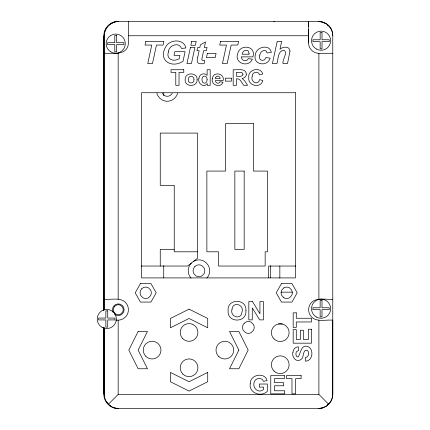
<?xml version="1.0" encoding="UTF-8"?>
<svg xmlns="http://www.w3.org/2000/svg" width="430" height="430" viewBox="0 0 430 430"><rect width="100%" height="100%" fill="white"/><g stroke="black" fill="none" stroke-linecap="round" stroke-linejoin="round"><path stroke-width="0.64" d="M103.834 327.149L103.834 394.235C103.775 401.76 110.236 408.516 117.82 408.478L318.775 408.495C326.37 408.521 332.841 401.797 332.766 394.251L332.766 320.162C325.37 319.479 314.647 322.952 310.014 314.937A10.605 10.605 0 0 1 310.014 304.488C314.647 296.474 325.37 299.952 332.766 299.269M103.834 35.754L103.834 310.363L103.834 35.754C103.775 28.224 110.236 21.473 117.82 21.505L318.775 21.5C326.101 21.436 332.788 27.649 332.766 35.066L332.766 394.251C332.68 399.233 330.03 403.98 325.773 406.587M104.296 328.171L104.296 394.251C104.232 401.803 110.687 408.516 118.288 408.495L114.665 408.011M270.518 277.764L270.518 265.708M328.703 404.329L318.899 394.369L318.899 320.162M318.899 299.269L318.899 53.298L332.766 53.298M104.296 35.749C104.237 28.219 110.704 21.468 118.288 21.5C110.962 21.468 104.275 27.633 104.296 35.066L104.296 309.713M308.525 26.816L308.52 21.5L308.536 42.747C308.38 48.343 313.26 53.433 318.899 53.298M172.29 93.321L170.156 95.492A5.74 5.74 0 0 1 164.33 95.492L162.196 93.321M191.366 263.069L189.662 265.332A11.089 11.089 0 0 0 189.662 276.254L191.027 278.06M206.873 278.06L208.238 276.254A11.089 11.089 0 0 0 208.233 265.332L206.534 263.069L204.309 261.332A10.562 10.562 0 0 0 193.586 261.332M327.241 405.081L328.945 403.335M111.3 406.57L108.36 404.34L118.169 394.369L118.169 320.162C121.803 320.097 125.211 318.066 127.049 314.937A10.605 10.605 0 0 0 127.049 304.488C122.416 296.474 111.692 299.952 104.296 299.269M283.902 287.885L281.854 289.971A5.784 5.784 0 0 0 281.854 295.668L283.902 297.754M327.235 405.076L328.203 404.318M325.311 406.592L321.93 408.005L318.313 408.495M318.775 408.495L322.398 408M104.296 53.196C112.891 53.712 128.178 55.459 128.425 42.747L128.425 21.5M273.926 21.505L274.485 21.505M110.827 23.413L112.171 23.413M128.425 35.749L308.536 35.749M174.236 249.422L160.25 249.422L160.25 266.041M197.553 251.797L174.236 251.797L174.236 185.319L160.25 185.319L160.25 133.09L197.553 133.09L197.553 258.236L187.561 266.041L141.233 266.041M295.695 266.041L268.653 266.041L268.653 277.834M281.166 292.158L292.427 292.158M115.772 320.162L118.169 320.162M278.463 323.962L282.456 323.962M118.169 394.369L318.899 394.369M318.775 21.5C322.667 21.651 326.569 23.241 329.1 26.252M318.313 21.505L321.93 21.994L325.306 23.413M327.235 24.924L328.203 25.682M328.665 25.676L330.89 28.627L332.057 31.487M106.172 401.373L108.398 404.324M332.288 32.062L332.766 35.749M104.775 397.933L104.296 394.251L104.296 327.73M308.525 29.471L308.536 42.747M279.844 266.025L279.844 278.086M163.749 92.998L163.749 95.686M163.749 265.638L163.744 277.834M118.169 53.196L118.169 299.269M103.834 327.773L103.834 394.235M283.902 297.754A5.509 5.509 0 0 0 289.498 297.754L291.545 295.668A5.784 5.784 0 0 0 291.545 289.971L289.498 287.885A5.509 5.509 0 0 0 283.902 287.885M113.004 312.191A5.826 5.826 0 0 1 117.949 303.913A5.826 5.826 0 0 1 123.819 311.562A5.826 5.826 0 0 1 114.541 314.19M177.601 93.181A11.089 11.089 0 0 1 176.531 95.815L174.827 98.078L172.607 99.814A10.562 10.562 0 0 1 161.879 99.814L159.659 98.078L157.955 95.815A11.089 11.089 0 0 1 156.885 93.181M249.126 53.777L249.11 54.218L242.09 54.218C242.278 51.326 245.917 48.853 248.298 51.095L249.126 53.777M241.633 56.873C240.929 60.947 246.917 62.264 248.357 58.604L252.378 59.254C248.277 68.279 233.845 63.054 237.779 53.341C240.381 43.575 256.592 45.908 252.894 56.873L241.633 56.873M252.206 76.126C250.142 81.56 257.957 86.231 259.634 79.577L262.773 80.539C261.058 88.784 247.535 85.919 248.798 77.653C247.341 69.547 260.569 66.059 262.73 74.025L259.526 74.766C258.554 70.525 251.91 71.96 252.206 76.126M250.276 383.232C248.33 392.827 260.962 397.642 267.352 391.332L267.352 384.028L259.371 384.028L259.371 387.113L263.611 387.113L263.611 389.44C257.796 394.466 251.222 386.591 254.823 380.77C256.592 377.61 262.37 377.454 263.434 381.286L267.116 380.598C264.891 371.891 250.276 374.401 250.276 383.232M232.023 309.213C229.561 316.733 241.058 320.592 241.988 312.142C244.541 304.59 232.947 300.871 232.023 309.213M292.959 352.229C291.465 356.846 296.243 362.931 300.871 359.587C304.537 357.647 302.188 349.413 307.133 350.219C309.965 352.127 308.826 357.438 305.198 357.599L305.547 361.2C312.422 361.006 313.932 350.858 309.127 347.166C301.543 343.043 300.763 352.579 298.334 356.862L297.087 356.852C295.625 355.594 295.652 353.132 296.55 351.541L298.581 350.52L298.42 346.816C295.458 346.768 293.12 349.364 292.959 352.229M198.934 78.271C197.209 83.205 203.858 88.424 207.341 83.64L207.341 85.296L210.195 85.296L210.195 69.735L207.12 69.735L207.12 75.341C204.567 72.154 199.009 74.25 198.934 78.271M212.425 78.421C210.259 84.973 220.81 88.553 223.025 82.205L219.956 81.711C219.338 84.533 215.07 83.151 215.484 80.517L223.186 80.517C224.906 73.326 213.156 71.09 212.425 78.421M245.906 310.734C247.116 323.107 227.002 323.199 228.12 310.82C226.744 298.248 247.116 298.205 245.906 310.734M246.315 74.094C246.454 76.47 244.326 78.287 242.079 78.427L244.616 80.722L247.615 85.296L243.74 85.296C241.606 83.011 240.445 78.034 236.43 78.797L236.43 85.296L233.189 85.296L233.189 69.735C237.166 70.246 245.912 67.66 246.315 74.094M197.128 79.625C197.623 87.338 184.389 87.365 185.131 79.502C184.835 71.901 197.585 72.122 197.128 79.625M259.784 55.873C257.817 60.662 264.815 62.216 265.794 57.507L270.153 58.19C267.562 67.365 252.087 64.865 255.458 54.519C256.054 46.644 270.04 43.726 271.325 52.492L267.057 52.928C266.079 47.563 259.166 51.815 259.784 55.873M168.415 51.901C165.829 59.367 173.645 62.216 179.17 58.722L179.874 55.416L174.026 55.416L174.822 51.702L185.083 51.702L183.019 61.243C171.672 68.907 157.627 60.259 165.792 46.795C169.678 39.125 184.029 38.506 185.91 47.972L181.514 48.456C179.192 41.393 168.485 45.37 168.415 51.901M207.131 79.7L206.712 81.829L205.561 82.974C200.799 84.715 200.697 74.53 205.583 76.266L206.722 77.4L207.131 79.7M242.977 74.299C242.708 77.421 238.43 75.954 236.43 76.314L236.43 72.364C238.451 72.745 242.654 71.192 242.977 74.299M193.962 79.636C194.661 84.065 187.63 84.033 188.281 79.657C187.625 75.314 194.618 75.234 193.962 79.636M215.693 77.599L215.537 78.695L220.133 78.695C220.488 76.056 216.505 75.024 215.693 77.599M289.981 51.154L287.509 63.575L283.021 63.575C281.752 60.528 288.852 51.53 283.51 50.203C277.565 51.24 278.463 59.27 276.893 63.575L272.405 63.575L277.205 41.344L281.693 41.344L279.973 49.262C282.779 46.418 289.831 45.859 289.981 51.154M197.746 57.174L197.166 60.603L197.434 62.006L198.246 63.07L199.649 63.731L204.078 63.726L204.782 60.496L202.568 60.533L201.777 59.544L203.626 50.702L206.378 50.702L207.066 47.472L204.331 47.472L205.529 41.887L200.385 44.892L199.843 47.472L197.65 47.472L196.962 50.702L199.138 50.702L197.746 57.174M191.726 41.344L190.882 45.284L195.37 45.284L196.214 41.344L191.726 41.344M145.834 41.344L145.039 45.059L151.763 45.059L147.759 63.575L152.478 63.575L156.466 45.059L163.099 45.059L163.894 41.344L145.834 41.344M190.415 47.472L186.942 63.575L191.431 63.575L194.898 47.472L190.415 47.472M207.362 53.46L206.454 57.663L215.161 57.663L216.07 53.46L207.362 53.46M220.525 41.344L219.73 45.059L226.454 45.059L222.45 63.575L227.174 63.575L231.157 45.059L237.79 45.059L238.585 41.344L220.525 41.344M138.137 331.46L128.812 350.111L138.137 368.757L147.458 368.757L138.137 350.111L147.458 331.46L138.137 331.46M238.849 350.111L229.523 368.757L238.849 368.757L248.169 350.111L238.849 331.46L229.523 331.46L238.849 350.111M140.459 283.563L135.213 292.819L140.459 302.07L150.946 302.07L156.192 292.819L150.946 283.563L140.459 283.563M281.451 283.563L276.205 292.819L281.451 302.07L291.943 302.07L297.189 292.819L291.943 283.563L281.451 283.563M114.826 306.203L114.047 307.235A5.063 5.063 0 0 0 114.047 312.223L115.837 314.045A4.821 4.821 0 0 0 120.733 314.045L122.528 312.223A5.063 5.063 0 0 0 122.528 307.235L120.733 305.408A4.821 4.821 0 0 0 115.837 305.408L114.826 306.203M141.744 288.788L140.857 289.971A5.784 5.784 0 0 0 140.857 295.668L142.905 297.754A5.509 5.509 0 0 0 148.5 297.754L150.548 295.668A5.784 5.784 0 0 0 150.548 289.971L148.5 287.885A5.509 5.509 0 0 0 142.905 287.885L141.744 288.788M194.828 266.595L193.903 267.825A6.025 6.025 0 0 0 193.903 273.76L196.037 275.931A5.74 5.74 0 0 0 201.863 275.931L203.997 273.76A6.025 6.025 0 0 0 203.997 267.825L201.863 265.649A5.74 5.74 0 0 0 196.037 265.649L194.828 266.595M244.251 323.22L243.326 324.451A6.025 6.025 0 0 0 243.326 330.385L245.46 332.557A5.74 5.74 0 0 0 251.287 332.557L253.421 330.385A6.025 6.025 0 0 0 253.421 324.451L251.287 322.274A5.74 5.74 0 0 0 245.46 322.274L244.251 323.22M189.071 309.138L170.425 318.463L170.425 327.789L189.071 318.463L207.722 327.789L207.722 318.463L189.071 309.138M207.722 372.428L189.071 381.754L170.425 372.428L170.425 381.754L189.071 391.08L207.722 381.754L207.722 372.428M322.016 32.54L320.151 32.54L320.151 39.764L312.922 39.764L312.922 41.629L320.151 41.629L320.151 48.859L322.016 48.859L322.016 41.629L329.24 41.629L329.24 39.764L322.016 39.764L322.016 32.54M116.648 35.475L114.783 35.475L114.783 42.704L107.554 42.704L107.554 44.569L114.783 44.569L114.783 51.793L116.648 51.793L116.648 44.569L123.872 44.569L123.872 42.704L116.648 42.704L116.648 35.475M183.777 69.735L171.022 69.735L171.022 72.369L175.784 72.369L175.784 85.296L179.025 85.296L179.025 72.364L183.777 72.369L183.777 69.735M231.383 78.163L225.341 78.163L225.341 81.146L231.383 81.146L231.383 78.163M295.464 92.73L141.599 92.73L141.599 277.914L295.464 277.914L295.464 92.73M253.501 123.593L225.524 123.593L225.524 171.075L206.873 171.075L206.873 251.797L218.531 251.797L218.531 266.041L265.159 266.041L265.159 251.797L267.487 251.797L267.487 171.075L253.501 171.075L253.501 123.593M244.175 171.075L234.85 171.075L234.85 249.422L244.175 249.422L244.175 171.075M322.005 300.543L320.14 300.543L320.14 307.767L312.916 307.767L312.916 309.632L320.14 309.632L320.14 316.862L322.005 316.862L322.005 309.632L329.235 309.632L329.235 307.767L322.005 307.767L322.005 300.543M252.437 301.537L248.83 301.537L248.83 319.877L252.27 319.877L252.27 307.918L259.666 319.877L263.38 319.877L263.38 301.537L259.94 301.537L259.94 313.782L252.437 301.537M107.726 310.836L105.861 310.836L105.861 318.06L98.637 318.06L98.637 319.925L105.861 319.925L105.861 327.155L107.726 327.155L107.726 319.925L114.955 319.925L114.955 318.06L107.726 318.06L107.726 310.836M296.281 312.83L293.179 312.83L293.179 327.402L296.281 327.402L296.281 321.962L311.513 321.962L311.513 318.259L296.281 318.259L296.281 312.83M311.513 329.229L308.423 329.229L308.423 339.474L303.435 339.474L303.435 330.267L300.344 330.267L300.344 339.474L296.281 339.474L296.281 329.579L293.179 329.579L293.179 343.178L311.513 343.178L311.513 329.229M284.364 375.519L270.766 375.519L270.766 393.858L284.714 393.858L284.714 390.768L274.469 390.768L274.469 385.774L283.676 385.774L283.676 382.689L274.469 382.689L274.469 378.62L284.364 378.62L284.364 375.519M301.113 375.519L286.541 375.519L286.541 378.62L291.981 378.62L291.981 393.858L295.684 393.858L295.684 378.62L301.113 378.62L301.113 375.519M316.303 48.977A9.557 9.557 0 0 0 330.638 40.7A9.557 9.557 0 0 0 316.303 32.422A9.557 9.557 0 0 0 316.303 48.977M110.935 51.912A9.557 9.557 0 0 0 125.275 43.634A9.557 9.557 0 0 0 110.935 35.357A9.557 9.557 0 0 0 110.935 51.912M316.292 316.98A9.557 9.557 0 0 0 330.632 308.702A9.557 9.557 0 0 0 316.292 300.425A9.557 9.557 0 0 0 316.292 316.98M102.012 327.273A9.557 9.557 0 0 0 116.353 318.995A9.557 9.557 0 0 0 102.012 310.718A9.557 9.557 0 0 0 102.012 327.273M182.809 338.716A8.858 8.858 0 0 0 197.628 334.744A8.858 8.858 0 0 0 186.781 323.892A8.858 8.858 0 0 0 182.809 338.716M182.809 374.03A8.858 8.858 0 0 0 197.628 370.058A8.858 8.858 0 0 0 186.781 359.211A8.858 8.858 0 0 0 182.809 374.03M145.856 356.373A8.858 8.858 0 0 0 160.68 352.401A8.858 8.858 0 0 0 149.828 341.554A8.858 8.858 0 0 0 145.856 356.373M218.596 356.373A8.858 8.858 0 0 0 233.415 352.401A8.858 8.858 0 0 0 222.568 341.554A8.858 8.858 0 0 0 218.596 356.373M273.98 338.91A8.858 8.858 0 0 0 288.804 334.938A8.858 8.858 0 0 0 277.952 324.086A8.858 8.858 0 0 0 273.98 338.91M273.98 370.999A8.858 8.858 0 0 0 288.804 367.032A8.858 8.858 0 0 0 277.952 356.18A8.858 8.858 0 0 0 273.98 370.999"/></g></svg>
